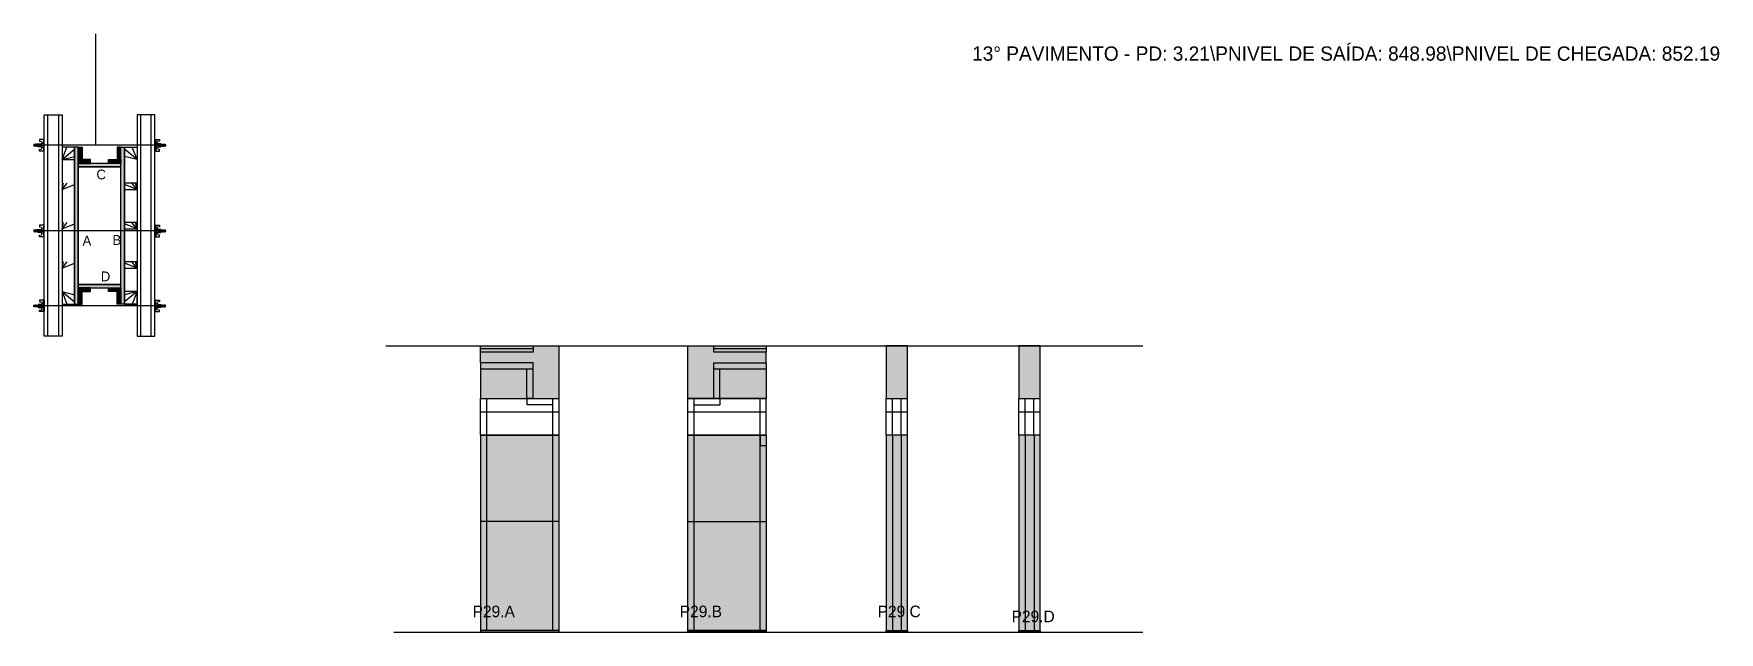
# Model space of a CAD drawing. Header units: metres. Extents: x 4529 to 6419, y 2999 to 3670.
import ezdxf

# ---------------------------------------------------------------- set-up
doc = ezdxf.new("R2010")
doc.units = ezdxf.units.M
for name, color, linetype in [('CHAPA', 7, 'Continuous'), ('COTA', 7, 'Continuous'), ('Hachura', 7, 'Continuous'), ('Madeira', 7, 'Continuous'), ('NOMENCLATURA', 7, 'Continuous'), ('Nível', 7, 'Continuous'), ('Painéis', 7, 'Continuous'), ('Perfil Metálico', 7, 'Continuous'), ('SARR_2.2x7', 7, 'Continuous'), ('SARRAFO', 7, 'Continuous'), ('Texto Seção', 7, 'Continuous'), ('TEXTO_GERAL', 7, 'Continuous')]:
    doc.layers.add(name, color=color, linetype=linetype)

msp = doc.modelspace()

# ---------------------------------------------------------------- hatches: boundary and pattern name
at = {"layer": 'COTA'}
h = msp.add_hatch(color=7, dxfattribs=at)
h.dxf.hatch_style = 1
h.paths.add_polyline_path([(5118.2, 3320.2), (5089.2, 3320.2), (5089.2, 3313.2), (5030.2, 3313.2), (5030.2, 3301.2), (5089.2, 3301.2), (5089.2, 3261.2), (5118.2, 3261.2), (5118.2, 3320.2)])
h = msp.add_hatch(color=7, dxfattribs=at)
h.dxf.hatch_style = 1
h.paths.add_polyline_path([(5291.5, 3301.2), (5350.5, 3301.2), (5350.5, 3313.2), (5291.5, 3313.2), (5291.5, 3320.2), (5262.5, 3320.2), (5262.5, 3261.2), (5291.5, 3261.2), (5291.5, 3301.2)])
h = msp.add_hatch(color=7, dxfattribs=at)
h.dxf.hatch_style = 1
h.paths.add_polyline_path([(5484.8, 3261.2), (5508.8, 3261.2), (5508.8, 3261.2), (5508.8, 3320.2), (5508.8, 3320.2), (5484.8, 3320.2), (5484.8, 3320.2), (5484.8, 3261.2)])
h = msp.add_hatch(color=7, dxfattribs=at)
h.dxf.hatch_style = 1
h.paths.add_polyline_path([(5633.6, 3261.2), (5657.6, 3261.2), (5657.6, 3261.2), (5657.6, 3320.2), (5657.6, 3320.2), (5633.6, 3320.2), (5633.6, 3320.2), (5633.6, 3261.2)])
at = {"layer": 'Hachura'}
h = msp.add_hatch(color=7, dxfattribs=at)
h.dxf.hatch_style = 1
h.paths.add_polyline_path([(4579.1, 3542.9), (4575.1, 3542.9), (4575.1, 3542.9), (4575.1, 3366.9), (4575.1, 3366.9), (4579.1, 3366.9), (4579.1, 3366.9), (4579.1, 3542.9)])
h = msp.add_hatch(color=7, dxfattribs=at)
h.dxf.hatch_style = 1
h.paths.add_polyline_path([(4579.1, 3528.9), (4583.5, 3528.9), (4583.5, 3528.9), (4583.5, 3542.9), (4583.5, 3542.9), (4579.1, 3542.9), (4579.1, 3542.9), (4579.1, 3528.9)])
h = msp.add_hatch(color=7, dxfattribs=at)
h.dxf.hatch_style = 1
h.paths.add_polyline_path([(4627.1, 3528.9), (4622.7, 3528.9), (4622.7, 3528.9), (4622.7, 3542.9), (4622.7, 3542.9), (4627.1, 3542.9), (4627.1, 3542.9), (4627.1, 3528.9)])
h = msp.add_hatch(color=7, dxfattribs=at)
h.dxf.hatch_style = 1
h.paths.add_polyline_path([(4627.1, 3542.9), (4631.1, 3542.9), (4631.1, 3542.9), (4631.1, 3366.9), (4631.1, 3366.9), (4627.1, 3366.9), (4627.1, 3366.9), (4627.1, 3542.9)])
h = msp.add_hatch(color=7, dxfattribs=at)
h.dxf.hatch_style = 1
h.paths.add_polyline_path([(4579.1, 3524.5), (4579.1, 3528.9), (4579.1, 3528.9), (4593.1, 3528.9), (4593.1, 3528.9), (4593.1, 3524.5), (4593.1, 3524.5), (4579.1, 3524.5)])
h = msp.add_hatch(color=7, dxfattribs=at)
h.dxf.hatch_style = 1
h.paths.add_polyline_path([(4627.1, 3520.9), (4627.1, 3524.5), (4627.1, 3524.5), (4579.1, 3524.5), (4579.1, 3524.5), (4579.1, 3520.9), (4579.1, 3520.9), (4627.1, 3520.9)])
h = msp.add_hatch(color=7, dxfattribs=at)
h.dxf.hatch_style = 1
h.paths.add_polyline_path([(4627.1, 3520.9), (4627.1, 3524.5), (4627.1, 3524.5), (4579.1, 3524.5), (4579.1, 3524.5), (4579.1, 3520.9), (4579.1, 3520.9), (4627.1, 3520.9)])
h = msp.add_hatch(color=7, dxfattribs=at)
h.dxf.hatch_style = 1
h.paths.add_polyline_path([(4627.1, 3524.5), (4627.1, 3528.9), (4627.1, 3528.9), (4613.1, 3528.9), (4613.1, 3528.9), (4613.1, 3524.5), (4613.1, 3524.5), (4627.1, 3524.5)])
h = msp.add_hatch(color=7, dxfattribs=at)
h.dxf.hatch_style = 1
h.paths.add_polyline_path([(4627.1, 3385.3), (4627.1, 3388.9), (4627.1, 3388.9), (4579.1, 3388.9), (4579.1, 3388.9), (4579.1, 3385.3), (4579.1, 3385.3), (4627.1, 3385.3)])
h = msp.add_hatch(color=7, dxfattribs=at)
h.dxf.hatch_style = 1
h.paths.add_polyline_path([(4627.1, 3385.3), (4627.1, 3388.9), (4627.1, 3388.9), (4579.1, 3388.9), (4579.1, 3388.9), (4579.1, 3385.3), (4579.1, 3385.3), (4627.1, 3385.3)])
h = msp.add_hatch(color=7, dxfattribs=at)
h.dxf.hatch_style = 1
h.paths.add_polyline_path([(4579.1, 3380.9), (4579.1, 3385.3), (4579.1, 3385.3), (4593.1, 3385.3), (4593.1, 3385.3), (4593.1, 3380.9), (4593.1, 3380.9), (4579.1, 3380.9)])
h = msp.add_hatch(color=7, dxfattribs=at)
h.dxf.hatch_style = 1
h.paths.add_polyline_path([(4627.1, 3380.9), (4627.1, 3385.3), (4627.1, 3385.3), (4613.1, 3385.3), (4613.1, 3385.3), (4613.1, 3380.9), (4613.1, 3380.9), (4627.1, 3380.9)])
h = msp.add_hatch(color=7, dxfattribs=at)
h.dxf.hatch_style = 1
h.paths.add_polyline_path([(4579.1, 3380.9), (4583.5, 3380.9), (4583.5, 3380.9), (4583.5, 3366.9), (4583.5, 3366.9), (4579.1, 3366.9), (4579.1, 3366.9), (4579.1, 3380.9)])
h = msp.add_hatch(color=7, dxfattribs=at)
h.dxf.hatch_style = 1
h.paths.add_polyline_path([(4627.1, 3380.9), (4622.7, 3380.9), (4622.7, 3380.9), (4622.7, 3366.9), (4622.7, 3366.9), (4627.1, 3366.9), (4627.1, 3366.9), (4627.1, 3380.9)])
h = msp.add_hatch(color=7, dxfattribs=at)
h.dxf.hatch_style = 1
h.paths.add_polyline_path([(5118.2, 3123.2), (5030.2, 3123.2), (5030.2, 3123.2), (5030.2, 3001.2), (5030.2, 3001.2), (5118.2, 3001.2), (5118.2, 3001.2), (5118.2, 3123.2)])
h.paths.add_polyline_path([(5089.2, 3313.2), (5089.2, 3320.2), (5089.2, 3320.2), (5030.2, 3320.2), (5030.2, 3320.2), (5030.2, 3313.2), (5030.2, 3313.2), (5089.2, 3313.2)])
h.paths.add_polyline_path([(5118.2, 3220.2), (5030.2, 3220.2), (5030.2, 3220.2), (5030.2, 3123.2), (5030.2, 3123.2), (5118.2, 3123.2), (5118.2, 3123.2), (5118.2, 3220.2)])
h.paths.add_polyline_path([(5030.2, 3261.2), (5089.2, 3261.2), (5089.2, 3261.2), (5089.2, 3301.2), (5089.2, 3301.2), (5030.2, 3301.2), (5030.2, 3301.2), (5030.2, 3261.2)])
h = msp.add_hatch(color=7, dxfattribs=at)
h.dxf.hatch_style = 1
h.paths.add_polyline_path([(5262.5, 3123.2), (5350.5, 3123.2), (5350.5, 3123.2), (5350.5, 3001.2), (5350.5, 3001.2), (5262.5, 3001.2), (5262.5, 3001.2), (5262.5, 3123.2)])
h.paths.add_polyline_path([(5291.5, 3313.2), (5291.5, 3320.2), (5291.5, 3320.2), (5350.5, 3320.2), (5350.5, 3320.2), (5350.5, 3313.2), (5350.5, 3313.2), (5291.5, 3313.2)])
h.paths.add_polyline_path([(5350.5, 3220.2), (5262.5, 3220.2), (5262.5, 3220.2), (5262.5, 3123.2), (5262.5, 3123.2), (5350.5, 3123.2), (5350.5, 3123.2), (5350.5, 3220.2)])
h.paths.add_polyline_path([(5291.5, 3261.2), (5350.5, 3261.2), (5350.5, 3261.2), (5350.5, 3301.2), (5350.5, 3301.2), (5291.5, 3301.2), (5291.5, 3301.2), (5291.5, 3261.2)])
h = msp.add_hatch(color=7, dxfattribs=at)
h.dxf.hatch_style = 1
h.paths.add_polyline_path([(5508.8, 3220.2), (5484.8, 3220.2), (5484.8, 3220.2), (5484.8, 3001.2), (5484.8, 3001.2), (5508.8, 3001.2), (5508.8, 3001.2), (5508.8, 3220.2)])
h = msp.add_hatch(color=7, dxfattribs=at)
h.dxf.hatch_style = 1
h.paths.add_polyline_path([(5657.6, 3220.2), (5633.6, 3220.2), (5633.6, 3220.2), (5633.6, 3001.2), (5633.6, 3001.2), (5657.6, 3001.2), (5657.6, 3001.2), (5657.6, 3220.2)])

# ---------------------------------------------------------------- linework, layer by layer
at = {"layer": 'CHAPA', "color": 7, "lineweight": 25}
for points in [[(4579.1, 3542.9), (4575.1, 3542.9), (4575.1, 3366.9), (4579.1, 3366.9)], [(4579.1, 3542.9), (4575.1, 3542.9), (4575.1, 3366.9), (4579.1, 3366.9)], [(4627.1, 3542.9), (4631.1, 3542.9), (4631.1, 3366.9), (4627.1, 3366.9)], [(4627.1, 3542.9), (4631.1, 3542.9), (4631.1, 3366.9), (4627.1, 3366.9)], [(4627.1, 3520.9), (4627.1, 3524.5), (4579.1, 3524.5), (4579.1, 3520.9)], [(4627.1, 3520.9), (4627.1, 3524.5), (4579.1, 3524.5), (4579.1, 3520.9)], [(4627.1, 3385.3), (4627.1, 3388.9), (4579.1, 3388.9), (4579.1, 3385.3)], [(4627.1, 3385.3), (4627.1, 3388.9), (4579.1, 3388.9), (4579.1, 3385.3)]]:
    msp.add_lwpolyline(points, close=True, dxfattribs=at)
at = {"layer": 'COTA', "color": 7, "lineweight": 25}
for p, q in [((5030.2, 3301.2), (5030.2, 3313.2)), ((5089.2, 3320.2), (5118.2, 3320.2)), ((5118.2, 3261.2), (5118.2, 3320.2)), ((5262.5, 3261.2), (5262.5, 3320.2)), ((5262.5, 3320.2), (5291.5, 3320.2)), ((5350.5, 3301.2), (5350.5, 3313.2))]:
    msp.add_line(p, q, dxfattribs=at)
for points in [[(5508.8, 3261.2), (5508.8, 3320.2), (5484.8, 3320.2), (5484.8, 3261.2)], [(5657.6, 3261.2), (5657.6, 3320.2), (5633.6, 3320.2), (5633.6, 3261.2)]]:
    msp.add_lwpolyline(points, dxfattribs=at)
at = {"layer": 'Defpoints', "color": 7, "lineweight": 25}
msp.add_line((4599, 3544.9), (4599, 3669.9), dxfattribs=at)
at = {"layer": 'Hachura', "color": 7, "lineweight": 25}
for p, q in [((4529.6, 3546), (4529.3, 3545.6)), ((4529.3, 3545.6), (4529.3, 3544.4)), ((4529.6, 3544), (4529.3, 3544.4)), ((4529.9, 3546), (4529.6, 3546)), ((4529.6, 3546), (4529.6, 3546)), ((4529.6, 3544), (4529.6, 3546)), ((4530.2, 3544), (4529.6, 3545.3)), ((4530.2, 3543.9), (4529.6, 3545.1)), ((4529.6, 3544.5), (4529.9, 3543.9)), ((4529.6, 3544.3), (4529.7, 3544)), ((4529.7, 3544), (4529.6, 3544)), ((4529.9, 3546), (4530.9, 3544)), ((4529.9, 3546), (4530.9, 3544)), ((4530, 3546), (4531.1, 3543.9)), ((4531.3, 3543.9), (4530.2, 3546.1)), ((4530.2, 3544), (4530.9, 3544)), ((4531.1, 3546), (4530.4, 3546)), ((4531.4, 3544), (4530.4, 3546)), ((4531.1, 3546), (4532, 3544)), ((4531.2, 3546), (4532.2, 3543.9)), ((4532.5, 3543.9), (4531.4, 3546.1)), ((4532, 3544), (4531.4, 3544)), ((4532.2, 3546), (4531.6, 3546)), ((4532.6, 3544), (4531.6, 3546)), ((4531.8, 3546), (4531.6, 3546)), ((4532.2, 3546), (4533.2, 3544)), ((4532.3, 3546), (4533.4, 3543.9)), ((4533.6, 3543.9), (4532.6, 3546.1)), ((4532.8, 3544), (4532.6, 3544)), ((4533.4, 3546), (4532.7, 3546)), ((4533.7, 3544), (4532.7, 3546)), ((4532.8, 3544), (4533.2, 3544)), ((4533.4, 3546), (4534.4, 3544)), ((4534.4, 3544.8), (4533.7, 3546.1)), ((4533.7, 3544), (4534.4, 3544)), ((4534.4, 3545.1), (4533.9, 3546)), ((4534.4, 3546), (4533.9, 3546)), ((4675.9, 3544.9), (4534.1, 3544.9)), ((4534.4, 3543.3), (4534.4, 3546.6)), ((4534.4, 3543.3), (4534.4, 3546.6)), ((4534.4, 3546.6), (4537.6, 3546.6)), ((4534.4, 3545.6), (4537.6, 3545.6)), ((4534.4, 3544), (4537.6, 3544)), ((4537.6, 3543.3), (4534.4, 3543.3)), ((4541.1, 3551.4), (4535.9, 3551.4)), ((4535.9, 3551.4), (4535.9, 3549.7)), ((4535.9, 3549.7), (4538.1, 3549.1)), ((4535.9, 3540.2), (4538.1, 3540.7)), ((4535.9, 3538.5), (4535.9, 3540.2)), ((4540.2, 3538.5), (4535.9, 3538.5)), ((4537.6, 3546.9), (4537.6, 3543)), ((4540.2, 3546.9), (4537.6, 3546.9)), ((4537.6, 3543), (4537.6, 3543.3)), ((4537.6, 3543), (4537.6, 3543.3)), ((4537.6, 3543), (4540.2, 3543)), ((4540.2, 3545.2), (4538.2, 3545.2)), ((4538.2, 3544.7), (4540.2, 3544.7)), ((4538.4, 3548.8), (4538.4, 3546.9)), ((4538.4, 3541.1), (4538.4, 3543)), ((4540.1, 3551.2), (4541.1, 3551.2)), ((4540.1, 3551), (4541.1, 3551)), ((4540.1, 3550.7), (4541.1, 3550.7)), ((4540.1, 3550.2), (4541.1, 3550.2)), ((4540.1, 3549.4), (4541.1, 3549.4)), ((4540.1, 3548), (4541.1, 3548)), ((4540.1, 3541.9), (4541.1, 3541.9)), ((4540.1, 3540.5), (4541.1, 3540.5)), ((4540.1, 3539.6), (4541.1, 3539.6)), ((4540.1, 3539.2), (4541.1, 3539.2)), ((4540.1, 3538.8), (4541.1, 3538.8)), ((4540.1, 3538.6), (4541.1, 3538.6)), ((4540.2, 3551.4), (4540.2, 3538.5)), ((4540.2, 3551.4), (4540.2, 3546.2)), ((4540.2, 3544.9), (4540.2, 3546.9)), ((4540.2, 3546.2), (4540.2, 3545.6)), ((4540.2, 3544.9), (4541.1, 3544.9)), ((4540.2, 3538.5), (4541.1, 3538.5)), ((4540.5, 3545.9), (4540.3, 3545.9)), ((4540.3, 3544), (4540.7, 3544)), ((4540.9, 3545.9), (4540.5, 3545.9)), ((4541.1, 3538.5), (4541.1, 3551.4)), ((4541.1, 3539.4), (4541.1, 3547.3)), ((4665.1, 3538.5), (4665.1, 3551.4)), ((4665.1, 3551.4), (4670.2, 3551.4)), ((4666, 3551.2), (4665.1, 3551.2)), ((4666, 3551), (4665.1, 3551)), ((4666, 3550.7), (4665.1, 3550.7)), ((4666, 3550.2), (4665.1, 3550.2)), ((4666, 3549.4), (4665.1, 3549.4)), ((4666, 3548), (4665.1, 3548)), ((4665.1, 3539.4), (4665.1, 3547.3)), ((4666, 3544.9), (4665.1, 3544.9)), ((4666, 3541.9), (4665.1, 3541.9)), ((4666, 3540.5), (4665.1, 3540.5)), ((4666, 3539.6), (4665.1, 3539.6)), ((4666, 3539.2), (4665.1, 3539.2)), ((4666, 3538.8), (4665.1, 3538.8)), ((4666, 3538.6), (4665.1, 3538.6)), ((4666, 3538.5), (4665.1, 3538.5)), ((4665.2, 3545.9), (4665.7, 3545.9)), ((4665.8, 3544), (4665.4, 3544)), ((4665.7, 3545.9), (4665.9, 3545.9)), ((4666, 3551.4), (4666, 3538.5)), ((4666, 3551.4), (4666, 3546.2)), ((4666, 3544.9), (4666, 3546.9)), ((4666, 3546.9), (4668.6, 3546.9)), ((4666, 3546.2), (4666, 3545.6)), ((4666, 3545.2), (4668, 3545.2)), ((4668, 3544.7), (4666, 3544.7)), ((4668.6, 3543), (4666, 3543)), ((4666, 3538.5), (4670.2, 3538.5)), ((4667.8, 3548.8), (4667.8, 3546.9)), ((4667.8, 3541.1), (4667.8, 3543)), ((4670.2, 3549.7), (4668, 3549.1)), ((4670.2, 3540.2), (4668, 3540.7)), ((4668.6, 3546.9), (4668.6, 3543)), ((4671.8, 3546.6), (4668.6, 3546.6)), ((4671.8, 3545.6), (4668.6, 3545.6)), ((4671.8, 3544), (4668.6, 3544)), ((4668.6, 3543.3), (4671.8, 3543.3)), ((4668.6, 3543), (4668.6, 3543.3)), ((4668.6, 3543), (4668.6, 3543.3)), ((4670.2, 3551.4), (4670.2, 3549.7)), ((4670.2, 3538.5), (4670.2, 3540.2)), ((4671.7, 3543.3), (4671.7, 3546.6)), ((4671.8, 3543.3), (4671.8, 3546.6)), ((4671.8, 3544.8), (4672.4, 3546.1)), ((4672.7, 3546), (4671.8, 3544)), ((4671.8, 3545.1), (4672.2, 3546)), ((4671.8, 3546), (4672.2, 3546)), ((4672.4, 3544), (4671.8, 3544)), ((4672.4, 3544), (4673.4, 3546)), ((4672.5, 3543.9), (4673.6, 3546.1)), ((4672.7, 3546), (4673.4, 3546)), ((4673.8, 3546), (4672.7, 3543.9)), ((4673.9, 3546), (4672.9, 3544)), ((4673.4, 3544), (4672.9, 3544)), ((4673.4, 3544), (4673.6, 3544)), ((4673.6, 3544), (4674.5, 3546)), ((4673.7, 3543.9), (4674.7, 3546.1)), ((4673.9, 3546), (4674.5, 3546)), ((4675, 3546), (4673.9, 3543.9)), ((4675.1, 3546), (4674.1, 3544)), ((4674.1, 3544), (4674.7, 3544)), ((4674.3, 3546), (4674.5, 3546)), ((4674.7, 3544), (4675.7, 3546)), ((4674.8, 3543.9), (4675.9, 3546.1)), ((4675.1, 3546), (4675.7, 3546)), ((4676.1, 3546), (4675.1, 3543.9)), ((4676.2, 3546), (4675.3, 3544)), ((4676.2, 3546), (4675.3, 3544)), ((4675.9, 3544), (4675.3, 3544)), ((4675.9, 3544), (4676.5, 3545.3)), ((4676, 3543.9), (4676.5, 3545.1)), ((4676.2, 3546), (4676.5, 3546)), ((4676.5, 3544.5), (4676.2, 3543.9)), ((4676.5, 3544.3), (4676.4, 3544)), ((4676.4, 3544), (4676.5, 3544)), ((4676.5, 3546), (4676.5, 3546)), ((4676.5, 3546), (4676.9, 3545.6)), ((4676.5, 3544), (4676.5, 3546)), ((4676.5, 3544), (4676.9, 3544.4)), ((4676.9, 3545.6), (4676.9, 3544.4)), ((4529.6, 3450), (4529.3, 3449.6)), ((4529.3, 3449.6), (4529.3, 3448.4)), ((4529.6, 3448), (4529.3, 3448.4)), ((4529.9, 3450), (4529.6, 3450)), ((4529.6, 3450), (4529.6, 3450)), ((4529.6, 3448), (4529.6, 3450)), ((4530.2, 3448), (4529.6, 3449.3)), ((4530.2, 3447.9), (4529.6, 3449.1)), ((4529.6, 3448.5), (4529.9, 3447.9)), ((4529.6, 3448.3), (4529.7, 3448)), ((4529.7, 3448), (4529.6, 3448)), ((4529.9, 3450), (4530.9, 3448)), ((4529.9, 3450), (4530.9, 3448)), ((4530, 3450), (4531.1, 3447.9)), ((4531.3, 3447.9), (4530.2, 3450.1)), ((4530.2, 3448), (4530.9, 3448)), ((4531.1, 3450), (4530.4, 3450)), ((4531.4, 3448), (4530.4, 3450)), ((4531.1, 3450), (4532, 3448)), ((4531.2, 3450), (4532.2, 3447.9)), ((4532.5, 3447.9), (4531.4, 3450.1)), ((4532, 3448), (4531.4, 3448)), ((4532.2, 3450), (4531.6, 3450)), ((4532.6, 3448), (4531.6, 3450)), ((4531.8, 3450), (4531.6, 3450)), ((4532.2, 3450), (4533.2, 3448)), ((4532.3, 3450), (4533.4, 3447.9)), ((4533.6, 3447.9), (4532.6, 3450.1)), ((4532.8, 3448), (4532.6, 3448)), ((4533.4, 3450), (4532.7, 3450)), ((4533.7, 3448), (4532.7, 3450)), ((4532.8, 3448), (4533.2, 3448)), ((4533.4, 3450), (4534.4, 3448)), ((4534.4, 3448.8), (4533.7, 3450.1)), ((4533.7, 3448), (4534.4, 3448)), ((4534.4, 3449.1), (4533.9, 3450)), ((4534.4, 3450), (4533.9, 3450)), ((4675.9, 3448.9), (4534.1, 3448.9)), ((4534.4, 3447.3), (4534.4, 3450.6)), ((4534.4, 3447.3), (4534.4, 3450.6)), ((4534.4, 3450.6), (4537.6, 3450.6)), ((4534.4, 3449.6), (4537.6, 3449.6)), ((4534.4, 3448), (4537.6, 3448)), ((4537.6, 3447.3), (4534.4, 3447.3)), ((4541.1, 3455.4), (4535.9, 3455.4)), ((4535.9, 3455.4), (4535.9, 3453.7)), ((4535.9, 3453.7), (4538.1, 3453.1)), ((4535.9, 3444.2), (4538.1, 3444.7)), ((4535.9, 3442.5), (4535.9, 3444.2)), ((4540.2, 3442.5), (4535.9, 3442.5)), ((4537.6, 3450.9), (4537.6, 3447)), ((4540.2, 3450.9), (4537.6, 3450.9)), ((4537.6, 3447), (4537.6, 3447.3)), ((4537.6, 3447), (4537.6, 3447.3)), ((4537.6, 3447), (4540.2, 3447)), ((4540.2, 3449.2), (4538.2, 3449.2)), ((4538.2, 3448.7), (4540.2, 3448.7)), ((4538.4, 3452.8), (4538.4, 3450.9)), ((4538.4, 3445.1), (4538.4, 3447)), ((4540.1, 3455.2), (4541.1, 3455.2)), ((4540.1, 3455), (4541.1, 3455)), ((4540.1, 3454.7), (4541.1, 3454.7)), ((4540.1, 3454.2), (4541.1, 3454.2)), ((4540.1, 3453.4), (4541.1, 3453.4)), ((4540.1, 3452), (4541.1, 3452)), ((4540.1, 3445.9), (4541.1, 3445.9)), ((4540.1, 3444.5), (4541.1, 3444.5)), ((4540.1, 3443.6), (4541.1, 3443.6)), ((4540.1, 3443.2), (4541.1, 3443.2)), ((4540.1, 3442.8), (4541.1, 3442.8)), ((4540.1, 3442.6), (4541.1, 3442.6)), ((4540.2, 3455.4), (4540.2, 3442.5)), ((4540.2, 3455.4), (4540.2, 3450.2)), ((4540.2, 3448.9), (4540.2, 3450.9)), ((4540.2, 3450.2), (4540.2, 3449.6)), ((4540.2, 3448.9), (4541.1, 3448.9)), ((4540.2, 3442.5), (4541.1, 3442.5)), ((4540.5, 3449.9), (4540.3, 3449.9)), ((4540.3, 3448), (4540.7, 3448)), ((4540.9, 3449.9), (4540.5, 3449.9)), ((4541.1, 3442.5), (4541.1, 3455.4)), ((4541.1, 3443.4), (4541.1, 3451.3)), ((4665.1, 3442.5), (4665.1, 3455.4)), ((4665.1, 3455.4), (4670.2, 3455.4)), ((4666, 3455.2), (4665.1, 3455.2)), ((4666, 3455), (4665.1, 3455)), ((4666, 3454.7), (4665.1, 3454.7)), ((4666, 3454.2), (4665.1, 3454.2)), ((4666, 3453.4), (4665.1, 3453.4)), ((4666, 3452), (4665.1, 3452)), ((4665.1, 3443.4), (4665.1, 3451.3)), ((4666, 3448.9), (4665.1, 3448.9)), ((4666, 3445.9), (4665.1, 3445.9)), ((4666, 3444.5), (4665.1, 3444.5)), ((4666, 3443.6), (4665.1, 3443.6)), ((4666, 3443.2), (4665.1, 3443.2)), ((4666, 3442.8), (4665.1, 3442.8)), ((4666, 3442.6), (4665.1, 3442.6)), ((4666, 3442.5), (4665.1, 3442.5)), ((4665.2, 3449.9), (4665.7, 3449.9)), ((4665.8, 3448), (4665.4, 3448)), ((4665.7, 3449.9), (4665.9, 3449.9)), ((4666, 3455.4), (4666, 3442.5)), ((4666, 3455.4), (4666, 3450.2)), ((4666, 3448.9), (4666, 3450.9)), ((4666, 3450.9), (4668.6, 3450.9)), ((4666, 3450.2), (4666, 3449.6)), ((4666, 3449.2), (4668, 3449.2)), ((4668, 3448.7), (4666, 3448.7)), ((4668.6, 3447), (4666, 3447)), ((4666, 3442.5), (4670.2, 3442.5)), ((4667.8, 3452.8), (4667.8, 3450.9)), ((4667.8, 3445.1), (4667.8, 3447)), ((4670.2, 3453.7), (4668, 3453.1)), ((4670.2, 3444.2), (4668, 3444.7)), ((4668.6, 3450.9), (4668.6, 3447)), ((4671.8, 3450.6), (4668.6, 3450.6)), ((4671.8, 3449.6), (4668.6, 3449.6)), ((4671.8, 3448), (4668.6, 3448)), ((4668.6, 3447.3), (4671.8, 3447.3)), ((4668.6, 3447), (4668.6, 3447.3)), ((4668.6, 3447), (4668.6, 3447.3)), ((4670.2, 3455.4), (4670.2, 3453.7)), ((4670.2, 3442.5), (4670.2, 3444.2)), ((4671.7, 3447.3), (4671.7, 3450.6)), ((4671.8, 3447.3), (4671.8, 3450.6)), ((4671.8, 3448.8), (4672.4, 3450.1)), ((4672.7, 3450), (4671.8, 3448)), ((4671.8, 3449.1), (4672.2, 3450)), ((4671.8, 3450), (4672.2, 3450)), ((4672.4, 3448), (4671.8, 3448)), ((4672.4, 3448), (4673.4, 3450)), ((4672.5, 3447.9), (4673.6, 3450.1)), ((4672.7, 3450), (4673.4, 3450)), ((4673.8, 3450), (4672.7, 3447.9)), ((4673.9, 3450), (4672.9, 3448)), ((4673.4, 3448), (4672.9, 3448)), ((4673.4, 3448), (4673.6, 3448)), ((4673.6, 3448), (4674.5, 3450)), ((4673.7, 3447.9), (4674.7, 3450.1)), ((4673.9, 3450), (4674.5, 3450)), ((4675, 3450), (4673.9, 3447.9)), ((4675.1, 3450), (4674.1, 3448)), ((4674.1, 3448), (4674.7, 3448)), ((4674.3, 3450), (4674.5, 3450)), ((4674.7, 3448), (4675.7, 3450)), ((4674.8, 3447.9), (4675.9, 3450.1)), ((4675.1, 3450), (4675.7, 3450)), ((4676.1, 3450), (4675.1, 3447.9)), ((4676.2, 3450), (4675.3, 3448)), ((4676.2, 3450), (4675.3, 3448)), ((4675.9, 3448), (4675.3, 3448)), ((4675.9, 3448), (4676.5, 3449.3)), ((4676, 3447.9), (4676.5, 3449.1)), ((4676.2, 3450), (4676.5, 3450)), ((4676.5, 3448.5), (4676.2, 3447.9)), ((4676.5, 3448.3), (4676.4, 3448)), ((4676.4, 3448), (4676.5, 3448)), ((4676.5, 3450), (4676.5, 3450)), ((4676.5, 3450), (4676.9, 3449.6)), ((4676.5, 3448), (4676.5, 3450)), ((4676.5, 3448), (4676.9, 3448.4)), ((4676.9, 3449.6), (4676.9, 3448.4)), ((4529.6, 3365.8), (4529.3, 3365.5)), ((4529.3, 3364.2), (4529.3, 3365.5)), ((4529.6, 3363.9), (4529.3, 3364.2)), ((4529.6, 3365.3), (4529.9, 3366)), ((4530.2, 3365.9), (4529.6, 3364.8)), ((4529.6, 3365.6), (4529.7, 3365.8)), ((4529.7, 3365.8), (4529.6, 3365.8)), ((4530.2, 3365.8), (4529.6, 3364.5)), ((4529.6, 3365.8), (4529.6, 3363.9)), ((4529.9, 3363.9), (4529.6, 3363.9)), ((4529.6, 3363.9), (4529.6, 3363.9)), ((4529.9, 3363.9), (4530.9, 3365.8)), ((4529.9, 3363.9), (4530.9, 3365.8)), ((4530, 3363.8), (4531.1, 3366)), ((4531.3, 3365.9), (4530.2, 3363.8)), ((4530.2, 3365.8), (4530.9, 3365.8)), ((4531.4, 3365.8), (4530.4, 3363.9)), ((4531.1, 3363.9), (4530.4, 3363.9)), ((4531.1, 3363.9), (4532, 3365.8)), ((4531.2, 3363.8), (4532.2, 3366)), ((4532.5, 3365.9), (4531.4, 3363.8)), ((4532, 3365.8), (4531.4, 3365.8)), ((4532.6, 3365.8), (4531.6, 3363.9)), ((4532.2, 3363.9), (4531.6, 3363.9)), ((4531.8, 3363.9), (4531.6, 3363.9)), ((4532.2, 3363.9), (4533.2, 3365.8)), ((4532.3, 3363.8), (4533.4, 3366)), ((4533.6, 3365.9), (4532.6, 3363.8)), ((4532.8, 3365.8), (4532.6, 3365.8)), ((4533.7, 3365.8), (4532.7, 3363.9)), ((4533.4, 3363.9), (4532.7, 3363.9)), ((4532.8, 3365.8), (4533.2, 3365.8)), ((4533.4, 3363.9), (4534.4, 3365.8)), ((4533.7, 3365.8), (4534.4, 3365.8)), ((4534.4, 3365.1), (4533.7, 3363.8)), ((4534.4, 3364.8), (4533.9, 3363.9)), ((4534.4, 3363.9), (4533.9, 3363.9)), ((4675.9, 3364.9), (4534.1, 3364.9)), ((4534.4, 3366.6), (4534.4, 3363.3)), ((4534.4, 3366.6), (4534.4, 3363.3)), ((4537.6, 3366.6), (4534.4, 3366.6)), ((4534.4, 3365.8), (4537.6, 3365.8)), ((4534.4, 3364.3), (4537.6, 3364.3)), ((4540.2, 3371.4), (4535.9, 3371.4)), ((4535.9, 3371.4), (4535.9, 3369.7)), ((4535.9, 3369.7), (4538.1, 3369.1)), ((4537.6, 3363), (4537.6, 3366.9)), ((4537.6, 3366.9), (4540.2, 3366.9)), ((4537.6, 3366.9), (4537.6, 3366.6)), ((4537.6, 3366.9), (4537.6, 3366.6)), ((4538.2, 3365.1), (4540.2, 3365.1)), ((4540.2, 3364.6), (4538.2, 3364.6)), ((4538.4, 3368.8), (4538.4, 3366.9)), ((4540.1, 3371.2), (4541.1, 3371.2)), ((4540.1, 3371), (4541.1, 3371)), ((4540.1, 3370.7), (4541.1, 3370.7)), ((4540.1, 3370.2), (4541.1, 3370.2)), ((4540.1, 3369.4), (4541.1, 3369.4)), ((4540.1, 3368), (4541.1, 3368)), ((4540.2, 3358.5), (4540.2, 3371.4)), ((4540.2, 3371.4), (4541.1, 3371.4)), ((4540.2, 3364.9), (4540.2, 3363)), ((4540.2, 3364.9), (4541.1, 3364.9)), ((4540.2, 3363.6), (4540.2, 3364.3)), ((4540.2, 3358.5), (4540.2, 3363.6)), ((4540.3, 3365.9), (4540.7, 3365.9)), ((4540.5, 3364), (4540.3, 3364)), ((4540.9, 3364), (4540.5, 3364)), ((4541.1, 3371.4), (4541.1, 3358.5)), ((4541.1, 3370.4), (4541.1, 3362.6)), ((4665.1, 3371.4), (4665.1, 3358.5)), ((4666, 3371.4), (4665.1, 3371.4)), ((4666, 3371.2), (4665.1, 3371.2)), ((4666, 3371), (4665.1, 3371)), ((4666, 3370.7), (4665.1, 3370.7)), ((4665.1, 3370.4), (4665.1, 3362.6)), ((4666, 3370.2), (4665.1, 3370.2)), ((4666, 3369.4), (4665.1, 3369.4)), ((4666, 3368), (4665.1, 3368)), ((4666, 3364.9), (4665.1, 3364.9)), ((4665.2, 3364), (4665.7, 3364)), ((4665.8, 3365.9), (4665.4, 3365.9)), ((4665.7, 3364), (4665.9, 3364)), ((4666, 3358.5), (4666, 3371.4)), ((4666, 3371.4), (4670.2, 3371.4)), ((4668.6, 3366.9), (4666, 3366.9)), ((4668, 3365.1), (4666, 3365.1)), ((4666, 3364.9), (4666, 3363)), ((4666, 3364.6), (4668, 3364.6)), ((4666, 3363.6), (4666, 3364.3)), ((4666, 3358.5), (4666, 3363.6)), ((4667.8, 3368.8), (4667.8, 3366.9)), ((4670.2, 3369.7), (4668, 3369.1)), ((4668.6, 3363), (4668.6, 3366.9)), ((4668.6, 3366.9), (4668.6, 3366.6)), ((4668.6, 3366.9), (4668.6, 3366.6)), ((4668.6, 3366.6), (4671.8, 3366.6)), ((4671.8, 3365.8), (4668.6, 3365.8)), ((4671.8, 3364.3), (4668.6, 3364.3)), ((4670.2, 3371.4), (4670.2, 3369.7)), ((4671.7, 3366.6), (4671.7, 3363.3)), ((4671.8, 3366.6), (4671.8, 3363.3)), ((4672.4, 3365.8), (4671.8, 3365.8)), ((4672.7, 3363.9), (4671.8, 3365.8)), ((4671.8, 3365.1), (4672.4, 3363.8)), ((4671.8, 3364.8), (4672.2, 3363.9)), ((4671.8, 3363.9), (4672.2, 3363.9)), ((4672.4, 3365.8), (4673.4, 3363.9)), ((4672.5, 3365.9), (4673.6, 3363.8)), ((4673.8, 3363.8), (4672.7, 3366)), ((4672.7, 3363.9), (4673.4, 3363.9)), ((4673.4, 3365.8), (4672.9, 3365.8)), ((4673.9, 3363.9), (4672.9, 3365.8)), ((4673.4, 3365.8), (4673.6, 3365.8)), ((4673.6, 3365.8), (4674.5, 3363.9)), ((4673.7, 3365.9), (4674.7, 3363.8)), ((4675, 3363.8), (4673.9, 3366)), ((4673.9, 3363.9), (4674.5, 3363.9)), ((4674.1, 3365.8), (4674.7, 3365.8)), ((4675.1, 3363.9), (4674.1, 3365.8)), ((4674.3, 3363.9), (4674.5, 3363.9)), ((4674.7, 3365.8), (4675.7, 3363.9)), ((4674.8, 3365.9), (4675.9, 3363.8)), ((4676.1, 3363.8), (4675.1, 3366)), ((4675.1, 3363.9), (4675.7, 3363.9)), ((4676.2, 3363.9), (4675.3, 3365.8)), ((4675.9, 3365.8), (4675.3, 3365.8)), ((4676.2, 3363.9), (4675.3, 3365.8)), ((4675.9, 3365.8), (4676.5, 3364.5)), ((4676, 3365.9), (4676.5, 3364.8)), ((4676.5, 3365.3), (4676.2, 3366)), ((4676.2, 3363.9), (4676.5, 3363.9)), ((4676.5, 3365.6), (4676.4, 3365.8)), ((4676.4, 3365.8), (4676.5, 3365.8)), ((4676.5, 3365.8), (4676.9, 3365.5)), ((4676.5, 3365.8), (4676.5, 3363.9)), ((4676.5, 3363.9), (4676.9, 3364.2)), ((4676.5, 3363.9), (4676.5, 3363.9)), ((4676.9, 3364.2), (4676.9, 3365.5)), ((4534.4, 3363.3), (4537.6, 3363.3)), ((4535.9, 3360.2), (4538.1, 3360.7)), ((4535.9, 3358.5), (4535.9, 3360.2)), ((4541.1, 3358.5), (4535.9, 3358.5)), ((4540.2, 3363), (4537.6, 3363)), ((4538.4, 3361.1), (4538.4, 3363)), ((4540.1, 3361.9), (4541.1, 3361.9)), ((4540.1, 3360.5), (4541.1, 3360.5)), ((4540.1, 3359.6), (4541.1, 3359.6)), ((4540.1, 3359.2), (4541.1, 3359.2)), ((4540.1, 3358.8), (4541.1, 3358.8)), ((4540.1, 3358.6), (4541.1, 3358.6)), ((4666, 3361.9), (4665.1, 3361.9)), ((4666, 3360.5), (4665.1, 3360.5)), ((4666, 3359.6), (4665.1, 3359.6)), ((4666, 3359.2), (4665.1, 3359.2)), ((4666, 3358.8), (4665.1, 3358.8)), ((4666, 3358.6), (4665.1, 3358.6)), ((4665.1, 3358.5), (4670.2, 3358.5)), ((4666, 3363), (4668.6, 3363)), ((4667.8, 3361.1), (4667.8, 3363)), ((4670.2, 3360.2), (4668, 3360.7)), ((4671.8, 3363.3), (4668.6, 3363.3)), ((4670.2, 3358.5), (4670.2, 3360.2))]:
    msp.add_line(p, q, dxfattribs=at)
at = {"layer": 'Madeira', "color": 7, "lineweight": 25}
for p, q in [((4561.1, 3528.9), (4566.5, 3542.9)), ((4561.1, 3528.9), (4575.1, 3540.4)), ((4645.1, 3528.9), (4631.1, 3540.4)), ((4645.1, 3528.9), (4639.7, 3542.9)), ((4561.1, 3528.9), (4575.1, 3532.4)), ((4645.1, 3528.9), (4631.1, 3532.4)), ((4561.1, 3495.4), (4566.8, 3502.4)), ((4561.1, 3495.4), (4562.8, 3502.4)), ((4561.1, 3495.4), (4575.1, 3500.9)), ((4645.1, 3495.4), (4631.1, 3500.9)), ((4645.1, 3495.4), (4639.3, 3502.4)), ((4645.1, 3495.4), (4643.3, 3502.4)), ((4561.1, 3451.4), (4566.8, 3458.4)), ((4561.1, 3451.4), (4562.8, 3458.4)), ((4645.1, 3451.4), (4639.3, 3458.4)), ((4645.1, 3451.4), (4643.3, 3458.4)), ((4561.1, 3451.4), (4575.1, 3456.9)), ((4645.1, 3451.4), (4631.1, 3456.9)), ((4561.1, 3407.4), (4566.8, 3414.4)), ((4561.1, 3407.4), (4562.8, 3414.4)), ((4561.1, 3407.4), (4575.1, 3412.9)), ((4645.1, 3407.4), (4631.1, 3412.9)), ((4645.1, 3407.4), (4639.3, 3414.4)), ((4645.1, 3407.4), (4643.3, 3414.4)), ((4561.1, 3380.9), (4575.1, 3369.4)), ((4561.1, 3380.9), (4575.1, 3377.5)), ((4561.1, 3380.9), (4566.5, 3366.9)), ((4645.1, 3380.9), (4631.1, 3369.4)), ((4645.1, 3380.9), (4631.1, 3377.5)), ((4645.1, 3380.9), (4639.6, 3366.9))]:
    msp.add_line(p, q, dxfattribs=at)
for points in [[(4561.1, 3528.9), (4575.1, 3528.9), (4575.1, 3542.9), (4561.1, 3542.9)], [(4561.1, 3366.9), (4575.1, 3366.9), (4575.1, 3542.9), (4561.1, 3542.9)], [(4645.1, 3366.9), (4631.1, 3366.9), (4631.1, 3542.9), (4645.1, 3542.9)], [(4645.1, 3495.4), (4645.1, 3502.4), (4631.1, 3502.4), (4631.1, 3495.4)], [(4645.1, 3451.4), (4645.1, 3458.4), (4631.1, 3458.4), (4631.1, 3451.4)], [(4645.1, 3407.4), (4645.1, 3414.4), (4631.1, 3414.4), (4631.1, 3407.4)], [(4645.1, 3380.9), (4631.1, 3380.9), (4631.1, 3366.9), (4645.1, 3366.9)]]:
    msp.add_lwpolyline(points, close=True, dxfattribs=at)
at = {"layer": 'Nível', "color": 7, "lineweight": 25}
for p, q in [((4924.1, 3320.2), (5772.7, 3320.2)), ((4932.9, 2999.2), (5772.7, 2999.2))]:
    msp.add_line(p, q, dxfattribs=at)
at = {"layer": 'Painéis', "color": 7, "lineweight": 25}
for p, q in [((5030.2, 3301.2), (5030.2, 3261.2)), ((5089.2, 3301.2), (5030.2, 3301.2)), ((5089.2, 3261.2), (5089.2, 3301.2)), ((5291.5, 3301.2), (5350.5, 3301.2)), ((5291.5, 3261.2), (5291.5, 3301.2)), ((5350.5, 3301.2), (5350.5, 3261.2)), ((5030.2, 3261.2), (5118.2, 3261.2)), ((5030.2, 3261.2), (5118.2, 3261.2)), ((5030.2, 3220.2), (5030.2, 3261.2)), ((5118.2, 3220.2), (5118.2, 3261.2)), ((5350.5, 3261.2), (5262.5, 3261.2)), ((5262.5, 3261.2), (5350.5, 3261.2)), ((5262.5, 3261.2), (5350.5, 3261.2)), ((5262.5, 3220.2), (5262.5, 3261.2)), ((5350.5, 3220.2), (5350.5, 3261.2)), ((5484.8, 3261.2), (5508.8, 3261.2)), ((5484.8, 3220.2), (5484.8, 3261.2)), ((5508.8, 3220.2), (5508.8, 3261.2)), ((5633.6, 3261.2), (5657.6, 3261.2)), ((5633.6, 3220.2), (5633.6, 3261.2)), ((5657.6, 3220.2), (5657.6, 3261.2)), ((5030.2, 3246.2), (5118.2, 3246.2)), ((5262.5, 3246.2), (5350.5, 3246.2)), ((5484.8, 3246.2), (5508.8, 3246.2)), ((5633.6, 3246.2), (5657.6, 3246.2)), ((5030.2, 3220.2), (5118.2, 3220.2)), ((5030.2, 3220.2), (5030.2, 3123.2)), ((5118.2, 3220.2), (5030.2, 3220.2)), ((5030.2, 3220.2), (5118.2, 3220.2)), ((5118.2, 3220.2), (5089.2, 3220.2)), ((5118.2, 3123.2), (5118.2, 3220.2)), ((5118.2, 3220.2), (5118.2, 3220.2)), ((5262.5, 3123.2), (5262.5, 3220.2)), ((5262.5, 3220.2), (5262.5, 3220.2)), ((5350.5, 3220.2), (5262.5, 3220.2)), ((5262.5, 3220.2), (5350.5, 3220.2)), ((5262.5, 3220.2), (5291.5, 3220.2)), ((5262.5, 3220.2), (5350.5, 3220.2)), ((5262.5, 3220.2), (5350.5, 3220.2)), ((5350.5, 3220.2), (5350.5, 3123.2)), ((5484.8, 3220.2), (5484.8, 3001.2)), ((5508.8, 3220.2), (5484.8, 3220.2)), ((5508.8, 3001.2), (5508.8, 3220.2)), ((5633.6, 3220.2), (5633.6, 3001.2)), ((5657.6, 3220.2), (5633.6, 3220.2)), ((5657.6, 3001.2), (5657.6, 3220.2)), ((5030.2, 3123.2), (5030.2, 3001.2)), ((5118.2, 3123.2), (5030.2, 3123.2)), ((5118.2, 3001.2), (5118.2, 3123.2)), ((5262.5, 3001.2), (5262.5, 3123.2)), ((5262.5, 3123.2), (5350.5, 3123.2)), ((5350.5, 3123.2), (5350.5, 3001.2)), ((5030.2, 3001.2), (5118.2, 3001.2)), ((5350.5, 3001.2), (5262.5, 3001.2)), ((5484.8, 3001.2), (5508.8, 3001.2)), ((5633.6, 3001.2), (5657.6, 3001.2))]:
    msp.add_line(p, q, dxfattribs=at)
for points in [[(4579.1, 3388.9), (4627.1, 3388.9), (4627.1, 3520.9), (4579.1, 3520.9)], [(5089.2, 3313.2), (5030.2, 3313.2), (5030.2, 3320.2), (5089.2, 3320.2)], [(5350.5, 3313.2), (5291.5, 3313.2), (5291.5, 3320.2), (5350.5, 3320.2)], [(5118.2, 3001.2), (5030.2, 3001.2), (5030.2, 2999.2), (5118.2, 2999.2)], [(5262.5, 3001.2), (5350.5, 3001.2), (5350.5, 2999.2), (5262.5, 2999.2)], [(5484.8, 3001.2), (5508.8, 3001.2), (5508.8, 2999.2), (5484.8, 2999.2)], [(5633.6, 3001.2), (5657.6, 3001.2), (5657.6, 2999.2), (5633.6, 2999.2)]]:
    msp.add_lwpolyline(points, close=True, dxfattribs=at)
at = {"layer": 'Perfil Metálico', "color": 7, "lineweight": 25}
for points in [[(4541.1, 3578.9), (4561.1, 3578.9), (4561.1, 3330.9), (4541.1, 3330.9)], [(4557.1, 3330.9), (4545.1, 3330.9), (4545.1, 3578.9), (4557.1, 3578.9)], [(4665.1, 3578.9), (4645.1, 3578.9), (4645.1, 3330.9), (4665.1, 3330.9)], [(4649.1, 3330.9), (4661.1, 3330.9), (4661.1, 3578.9), (4649.1, 3578.9)]]:
    msp.add_lwpolyline(points, close=True, dxfattribs=at)
at = {"layer": 'SARR_2.2x7', "color": 7, "lineweight": 25}
for p, q in [((5089.2, 3316.7), (5030.2, 3316.7)), ((5350.5, 3316.7), (5291.5, 3316.7)), ((5089.2, 3294.2), (5030.2, 3294.2)), ((5082.2, 3261.2), (5082.2, 3294.2)), ((5350.5, 3294.2), (5291.5, 3294.2)), ((5298.5, 3261.2), (5298.5, 3294.2)), ((5037.2, 3220.2), (5037.2, 3261.2)), ((5089.2, 3261.2), (5082.2, 3261.2)), ((5082.2, 3261.2), (5082.2, 3254.2)), ((5111.2, 3254.2), (5082.2, 3254.2)), ((5111.2, 3261.2), (5111.2, 3261.2)), ((5111.2, 3220.2), (5111.2, 3261.2)), ((5269.5, 3261.2), (5269.5, 3261.2)), ((5269.5, 3220.2), (5269.5, 3261.2)), ((5269.5, 3254.2), (5298.5, 3254.2)), ((5291.5, 3261.2), (5298.5, 3261.2)), ((5298.5, 3261.2), (5298.5, 3254.2)), ((5343.5, 3220.2), (5343.5, 3261.2)), ((5491.8, 3220.2), (5491.8, 3261.2)), ((5501.7, 3220.2), (5501.7, 3261.2)), ((5640.6, 3220.2), (5640.6, 3261.2)), ((5650.5, 3220.2), (5650.5, 3261.2)), ((5037.2, 3220.2), (5030.2, 3220.2)), ((5037.2, 3123.2), (5037.2, 3220.2)), ((5037.2, 3220.2), (5037.2, 3220.2)), ((5111.2, 3123.2), (5111.2, 3220.2)), ((5269.5, 3123.2), (5269.5, 3220.2)), ((5343.5, 3123.2), (5343.5, 3220.2)), ((5343.5, 3220.2), (5343.5, 3208.2)), ((5491.8, 3220.2), (5491.8, 3001.2)), ((5501.8, 3220.2), (5501.8, 3001.2)), ((5640.6, 3220.2), (5640.6, 3001.2)), ((5650.6, 3220.2), (5650.6, 3001.2)), ((5350.5, 3208.2), (5343.5, 3208.2)), ((5037.2, 3001.2), (5037.2, 3123.2)), ((5111.2, 3001.2), (5111.2, 3123.2)), ((5269.5, 3001.2), (5269.5, 3123.2)), ((5343.5, 3001.2), (5343.5, 3123.2)), ((5037.2, 3001.2), (5037.2, 3001.2)), ((5111.2, 3001.2), (5111.2, 3001.2)), ((5269.5, 3001.2), (5269.5, 3001.2)), ((5343.5, 3001.2), (5343.5, 3001.2))]:
    msp.add_line(p, q, dxfattribs=at)
at = {"layer": 'SARRAFO', "color": 7, "lineweight": 25}
for points in [[(4583.5, 3542.9), (4583.5, 3528.9), (4579.1, 3528.9), (4579.1, 3542.9)], [(4622.7, 3542.9), (4622.7, 3528.9), (4627.1, 3528.9), (4627.1, 3542.9)], [(4593.1, 3528.9), (4579.1, 3528.9), (4579.1, 3524.5), (4593.1, 3524.5)], [(4613.1, 3528.9), (4627.1, 3528.9), (4627.1, 3524.5), (4613.1, 3524.5)], [(4593.1, 3385.3), (4579.1, 3385.3), (4579.1, 3380.9), (4593.1, 3380.9)], [(4613.1, 3385.3), (4627.1, 3385.3), (4627.1, 3380.9), (4613.1, 3380.9)], [(4583.5, 3366.9), (4583.5, 3380.9), (4579.1, 3380.9), (4579.1, 3366.9)], [(4622.7, 3366.9), (4622.7, 3380.9), (4627.1, 3380.9), (4627.1, 3366.9)]]:
    msp.add_lwpolyline(points, close=True, dxfattribs=at)

# ---------------------------------------------------------------- texts
at = {"layer": 'NOMENCLATURA', "color": 7, "lineweight": 25}
msp.add_text('13° PAVIMENTO - PD: 3.21\\PNIVEL DE SAÍDA: 848.98\\PNIVEL DE CHEGADA: 852.19', height=16, dxfattribs=at).set_placement((5581.2, 3639.7))
at = {"layer": 'Texto Seção', "color": 7, "lineweight": 25}
for s, p in [('P29.A', (5021.3, 3016.1)), ('P29.B', (5253.5, 3016.1)), ('P29.C', (5475.3, 3016.1)), ('P29.D', (5625.5, 3010.5))]:
    msp.add_text(s, height=13, dxfattribs=at).set_placement(p)
at = {"layer": 'TEXTO_GERAL', "color": 7, "lineweight": 25}
for s, p in [('C', (4599.6, 3506.7)), ('A', (4584, 3432.5)), ('B', (4617.6, 3433.3)), ('D', (4604.5, 3392.5))]:
    msp.add_text(s, height=11, dxfattribs=at).set_placement(p)

doc.saveas('drawing.dxf')
